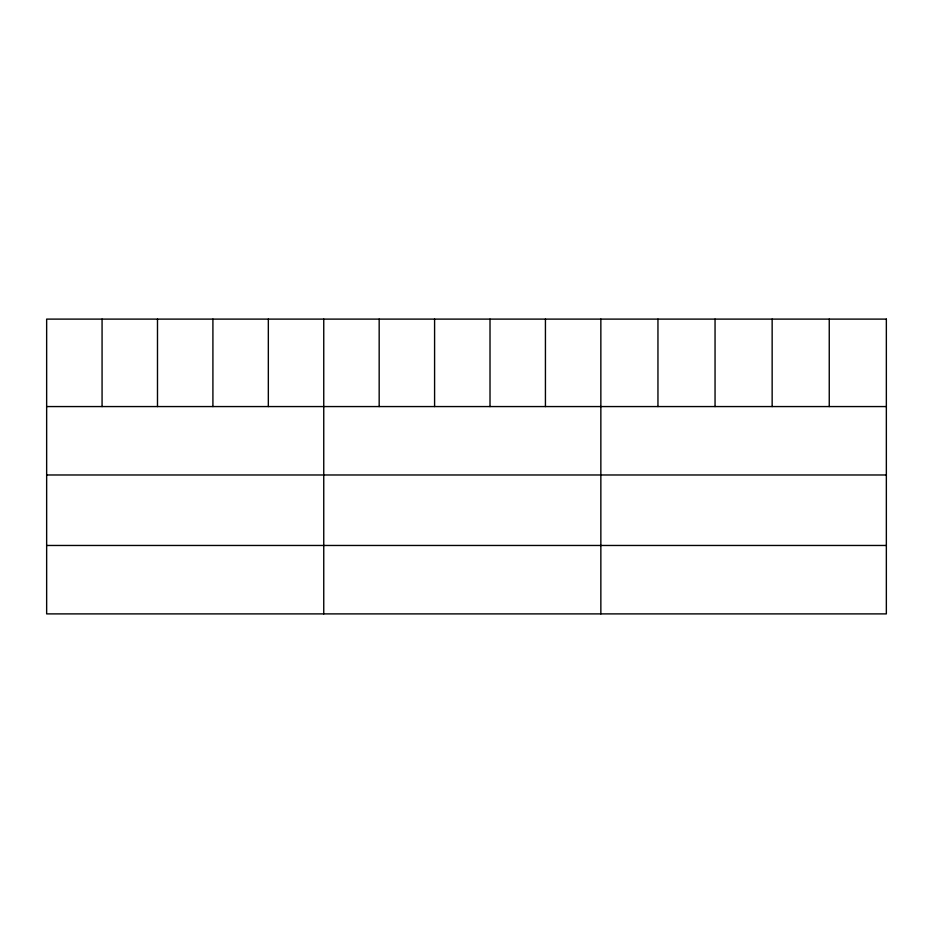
<?xml version="1.0" encoding="UTF-8"?>
<svg xmlns="http://www.w3.org/2000/svg" width="933" height="933" viewBox="0 0 933 933"><rect width="100%" height="100%" fill="white"/><g stroke="black" fill="none" stroke-linecap="round" stroke-linejoin="round"><path stroke-width="1.4" d="M46.65 406.566L886.35 406.566M46.65 474.979L886.35 474.979M46.65 545.467L886.35 545.467M829.25 319.109L829.25 406.566M772.151 319.109L772.151 406.566M715.051 319.109L715.051 406.566M657.952 319.109L657.952 406.566M600.852 319.109L600.852 613.891M545.432 319.109L545.432 406.566M490.012 319.109L490.012 406.566M434.591 319.109L434.591 406.566M379.171 319.109L379.171 406.566M323.751 319.109L323.751 613.891M268.331 319.109L268.331 406.566M212.911 319.109L212.911 406.566M157.49 319.109L157.49 406.566M102.07 319.109L102.07 406.566M886.35 319.109L46.65 319.109L46.65 613.891L886.35 613.891L886.35 319.109"/></g></svg>
